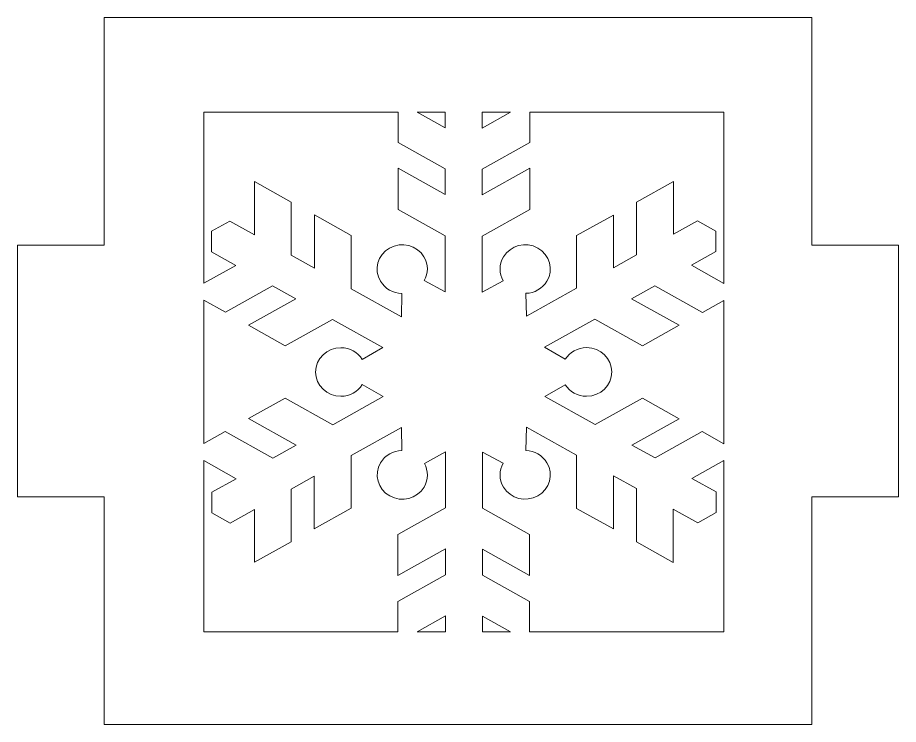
# Model space of a CAD drawing. Header units: centimetres. Extents: x -26.9 to 30.7, y -30.7 to 31.7.
# Drawn here: x -18.474 to -14.411, y -29.469 to -26.205 of the extents above; entities that cross this region are included whole.
import ezdxf

# ---------------------------------------------------------------- set-up
doc = ezdxf.new("R2010")
doc.units = ezdxf.units.CM
doc.header["$MEASUREMENT"] = 0
doc.layers.add('layer 1', color=7, linetype='Continuous')

msp = doc.modelspace()

# ---------------------------------------------------------------- linework, layer by layer
at = {"layer": 'layer 1', "color": 250, "lineweight": 9}
for points, knots in [([(-14.41063, -28.41743), (-14.41063, -28.41743), (-14.81063, -28.41743), (-14.81063, -28.41743), (-14.81063, -28.41743), (-14.81063, -28.41743), (-14.81063, -29.46871), (-14.81063, -29.46871), (-14.81063, -29.46871), (-14.81063, -29.46871), (-18.07405, -29.46871), (-18.07405, -29.46871), (-18.07405, -29.46871), (-18.07405, -29.46871), (-18.07405, -28.41743), (-18.07405, -28.41743), (-18.07405, -28.41743), (-18.07405, -28.41743), (-18.47406, -28.41743), (-18.47406, -28.41743), (-18.47406, -28.41743), (-18.47406, -28.41743), (-18.47406, -27.2566), (-18.47406, -27.2566), (-18.47406, -27.2566), (-18.47406, -27.2566), (-18.07405, -27.2566), (-18.07405, -27.2566), (-18.07405, -27.2566), (-18.07405, -27.2566), (-18.07405, -26.20527), (-18.07405, -26.20527), (-18.07405, -26.20527), (-18.07405, -26.20527), (-14.81063, -26.20527), (-14.81063, -26.20527), (-14.81063, -26.20527), (-14.81063, -26.20527), (-14.81063, -27.2566), (-14.81063, -27.2566), (-14.81063, -27.2566), (-14.81063, -27.2566), (-14.41063, -27.2566), (-14.41063, -27.2566), (-14.41063, -27.2566), (-14.41063, -27.2566), (-14.41063, -28.41743), (-14.41063, -28.41743)], [0, 0, 0, 0, 0.0769231, 0.0769231, 0.0769231, 0.0769231, 0.1538462, 0.1538462, 0.1538462, 0.1538462, 0.2307692, 0.2307692, 0.2307692, 0.2307692, 0.3076923, 0.3076923, 0.3076923, 0.3076923, 0.3846154, 0.3846154, 0.3846154, 0.3846154, 0.4615385, 0.4615385, 0.4615385, 0.4615385, 0.5384615, 0.5384615, 0.5384615, 0.5384615, 0.6153846, 0.6153846, 0.6153846, 0.6153846, 0.6923077, 0.6923077, 0.6923077, 0.6923077, 0.7692308, 0.7692308, 0.7692308, 0.7692308, 0.8461538, 0.8461538, 0.8461538, 0.8461538, 1, 1, 1, 1]), ([(-16.71889, -26.64139), (-16.71889, -26.64139), (-16.71889, -26.78183), (-16.71889, -26.78183), (-16.71889, -26.78183), (-16.71889, -26.78183), (-16.50119, -26.90343), (-16.50119, -26.90343), (-16.50119, -26.90343), (-16.50119, -26.90343), (-16.50119, -27.0228), (-16.50119, -27.0228), (-16.50119, -27.0228), (-16.50119, -27.0228), (-16.71889, -26.9012), (-16.71889, -26.9012), (-16.71889, -26.9012), (-16.71889, -26.9012), (-16.71889, -27.09079), (-16.71889, -27.09079), (-16.71889, -27.09079), (-16.71889, -27.09079), (-16.50119, -27.21238), (-16.50119, -27.21238), (-16.50119, -27.21238), (-16.50119, -27.21238), (-16.50119, -27.47174), (-16.50119, -27.47174), (-16.50119, -27.47174), (-16.50119, -27.47174), (-16.59774, -27.41967), (-16.59774, -27.41967), (-16.59774, -27.41967), (-16.57929, -27.38656), (-16.57837, -27.34531), (-16.59923, -27.31034), (-16.59923, -27.31034), (-16.63123, -27.25671), (-16.70217, -27.23832), (-16.75766, -27.26926), (-16.75766, -27.26926), (-16.81307, -27.30026), (-16.83206, -27.36887), (-16.80006, -27.4225), (-16.80006, -27.4225), (-16.77894, -27.45786), (-16.74097, -27.47774), (-16.70165, -27.47843), (-16.70165, -27.47843), (-16.70165, -27.47843), (-16.70335, -27.5868), (-16.70335, -27.5868), (-16.70335, -27.5868), (-16.70335, -27.5868), (-16.93538, -27.4572), (-16.93538, -27.4572), (-16.93538, -27.4572), (-16.93538, -27.4572), (-16.93538, -27.2114), (-16.93538, -27.2114), (-16.93538, -27.2114), (-16.93538, -27.2114), (-17.10511, -27.11662), (-17.10511, -27.11662), (-17.10511, -27.11662), (-17.10511, -27.11662), (-17.10511, -27.36242), (-17.10511, -27.36242), (-17.10511, -27.36242), (-17.10511, -27.36242), (-17.21197, -27.30274), (-17.21197, -27.30274), (-17.21197, -27.30274), (-17.21197, -27.30274), (-17.21197, -27.05694), (-17.21197, -27.05694), (-17.21197, -27.05694), (-17.21197, -27.05694), (-17.38167, -26.96212), (-17.38167, -26.96212), (-17.38167, -26.96212), (-17.38167, -26.96212), (-17.38167, -27.20792), (-17.38167, -27.20792), (-17.38167, -27.20792), (-17.38167, -27.20792), (-17.49454, -27.14491), (-17.49454, -27.14491), (-17.49454, -27.14491), (-17.49454, -27.14491), (-17.57886, -27.19202), (-17.57886, -27.19202), (-17.57886, -27.19202), (-17.57886, -27.19202), (-17.57939, -27.2871), (-17.57939, -27.2871), (-17.57939, -27.2871), (-17.57939, -27.2871), (-17.46774, -27.34948), (-17.46774, -27.34948), (-17.46774, -27.34948), (-17.46774, -27.34948), (-17.61539, -27.43194), (-17.61539, -27.43194), (-17.61539, -27.43194), (-17.61539, -27.43194), (-17.61539, -26.64139), (-17.61539, -26.64139), (-17.61539, -26.64139), (-17.61539, -26.64139), (-16.71889, -26.64139), (-16.71889, -26.64139)], [0, 0, 0, 0, 0.0344828, 0.0344828, 0.0344828, 0.0344828, 0.0689655, 0.0689655, 0.0689655, 0.0689655, 0.1034483, 0.1034483, 0.1034483, 0.1034483, 0.137931, 0.137931, 0.137931, 0.137931, 0.1724138, 0.1724138, 0.1724138, 0.1724138, 0.2068966, 0.2068966, 0.2068966, 0.2068966, 0.2413793, 0.2413793, 0.2413793, 0.2413793, 0.2758621, 0.2758621, 0.2758621, 0.2758621, 0.3103448, 0.3103448, 0.3103448, 0.3103448, 0.3448276, 0.3448276, 0.3448276, 0.3448276, 0.3793103, 0.3793103, 0.3793103, 0.3793103, 0.4137931, 0.4137931, 0.4137931, 0.4137931, 0.4482759, 0.4482759, 0.4482759, 0.4482759, 0.4827586, 0.4827586, 0.4827586, 0.4827586, 0.5172414, 0.5172414, 0.5172414, 0.5172414, 0.5517241, 0.5517241, 0.5517241, 0.5517241, 0.5862069, 0.5862069, 0.5862069, 0.5862069, 0.6206897, 0.6206897, 0.6206897, 0.6206897, 0.6551724, 0.6551724, 0.6551724, 0.6551724, 0.6896552, 0.6896552, 0.6896552, 0.6896552, 0.7241379, 0.7241379, 0.7241379, 0.7241379, 0.7586207, 0.7586207, 0.7586207, 0.7586207, 0.7931034, 0.7931034, 0.7931034, 0.7931034, 0.8275862, 0.8275862, 0.8275862, 0.8275862, 0.862069, 0.862069, 0.862069, 0.862069, 0.8965517, 0.8965517, 0.8965517, 0.8965517, 0.9310345, 0.9310345, 0.9310345, 0.9310345, 1, 1, 1, 1]), ([(-16.50119, -26.64139), (-16.50119, -26.64139), (-16.50119, -26.71384), (-16.50119, -26.71384), (-16.50119, -26.71384), (-16.50119, -26.71384), (-16.63094, -26.64139), (-16.63094, -26.64139), (-16.63094, -26.64139), (-16.63094, -26.64139), (-16.50119, -26.64139), (-16.50119, -26.64139)], [0, 0, 0, 0, 0.25, 0.25, 0.25, 0.25, 0.5, 0.5, 0.5, 0.5, 1, 1, 1, 1]), ([(-15.21541, -27.43223), (-15.21541, -27.43223), (-15.36521, -27.34858), (-15.36521, -27.34858), (-15.36521, -27.34858), (-15.36521, -27.34858), (-15.25235, -27.28556), (-15.25235, -27.28556), (-15.25235, -27.28556), (-15.25235, -27.28556), (-15.25234, -27.19134), (-15.25234, -27.19134), (-15.25234, -27.19134), (-15.25234, -27.19134), (-15.33723, -27.14336), (-15.33723, -27.14336), (-15.33723, -27.14336), (-15.33723, -27.14336), (-15.44886, -27.20572), (-15.44886, -27.20572), (-15.44886, -27.20572), (-15.44886, -27.20572), (-15.44889, -26.96256), (-15.44889, -26.96256), (-15.44889, -26.96256), (-15.44889, -26.96256), (-15.61859, -27.05736), (-15.61859, -27.05736), (-15.61859, -27.05736), (-15.61859, -27.05736), (-15.61859, -27.30054), (-15.61859, -27.30054), (-15.61859, -27.30054), (-15.61859, -27.30054), (-15.72546, -27.36023), (-15.72546, -27.36023), (-15.72546, -27.36023), (-15.72546, -27.36023), (-15.72546, -27.11706), (-15.72546, -27.11706), (-15.72546, -27.11706), (-15.72546, -27.11706), (-15.89521, -27.21182), (-15.89521, -27.21182), (-15.89521, -27.21182), (-15.89521, -27.21182), (-15.89521, -27.45502), (-15.89521, -27.45502), (-15.89521, -27.45502), (-15.89521, -27.45502), (-16.12707, -27.58452), (-16.12707, -27.58452), (-16.12707, -27.58452), (-16.12707, -27.58452), (-16.12873, -27.47826), (-16.12873, -27.47826), (-16.12873, -27.47826), (-16.09003, -27.47702), (-16.05285, -27.45719), (-16.03206, -27.42236), (-16.03206, -27.42236), (-16.00006, -27.36872), (-16.01905, -27.30012), (-16.0745, -27.26916), (-16.0745, -27.26916), (-16.12997, -27.23818), (-16.20083, -27.25656), (-16.23287, -27.3102), (-16.23287, -27.3102), (-16.2539, -27.34546), (-16.25282, -27.38711), (-16.23389, -27.42034), (-16.23389, -27.42034), (-16.23389, -27.42034), (-16.33149, -27.47296), (-16.33149, -27.47296), (-16.33149, -27.47296), (-16.33149, -27.47296), (-16.33149, -27.2137), (-16.33149, -27.2137), (-16.33149, -27.2137), (-16.33149, -27.2137), (-16.11143, -27.09079), (-16.11143, -27.09079), (-16.11143, -27.09079), (-16.11143, -27.09079), (-16.11143, -26.9012), (-16.11143, -26.9012), (-16.11143, -26.9012), (-16.11143, -26.9012), (-16.33149, -27.02411), (-16.33149, -27.02411), (-16.33149, -27.02411), (-16.33149, -27.02411), (-16.33149, -26.90474), (-16.33149, -26.90474), (-16.33149, -26.90474), (-16.33149, -26.90474), (-16.11143, -26.78183), (-16.11143, -26.78183), (-16.11143, -26.78183), (-16.11143, -26.78183), (-16.11143, -26.64139), (-16.11143, -26.64139), (-16.11143, -26.64139), (-16.11143, -26.64139), (-15.21541, -26.64139), (-15.21541, -26.64139), (-15.21541, -26.64139), (-15.21541, -26.64139), (-15.21541, -27.43223), (-15.21541, -27.43223)], [0, 0, 0, 0, 0.0344828, 0.0344828, 0.0344828, 0.0344828, 0.0689655, 0.0689655, 0.0689655, 0.0689655, 0.1034483, 0.1034483, 0.1034483, 0.1034483, 0.137931, 0.137931, 0.137931, 0.137931, 0.1724138, 0.1724138, 0.1724138, 0.1724138, 0.2068966, 0.2068966, 0.2068966, 0.2068966, 0.2413793, 0.2413793, 0.2413793, 0.2413793, 0.2758621, 0.2758621, 0.2758621, 0.2758621, 0.3103448, 0.3103448, 0.3103448, 0.3103448, 0.3448276, 0.3448276, 0.3448276, 0.3448276, 0.3793103, 0.3793103, 0.3793103, 0.3793103, 0.4137931, 0.4137931, 0.4137931, 0.4137931, 0.4482759, 0.4482759, 0.4482759, 0.4482759, 0.4827586, 0.4827586, 0.4827586, 0.4827586, 0.5172414, 0.5172414, 0.5172414, 0.5172414, 0.5517241, 0.5517241, 0.5517241, 0.5517241, 0.5862069, 0.5862069, 0.5862069, 0.5862069, 0.6206897, 0.6206897, 0.6206897, 0.6206897, 0.6551724, 0.6551724, 0.6551724, 0.6551724, 0.6896552, 0.6896552, 0.6896552, 0.6896552, 0.7241379, 0.7241379, 0.7241379, 0.7241379, 0.7586207, 0.7586207, 0.7586207, 0.7586207, 0.7931034, 0.7931034, 0.7931034, 0.7931034, 0.8275862, 0.8275862, 0.8275862, 0.8275862, 0.862069, 0.862069, 0.862069, 0.862069, 0.8965517, 0.8965517, 0.8965517, 0.8965517, 0.9310345, 0.9310345, 0.9310345, 0.9310345, 1, 1, 1, 1]), ([(-16.19941, -26.64139), (-16.19941, -26.64139), (-16.33149, -26.71515), (-16.33149, -26.71515), (-16.33149, -26.71515), (-16.33149, -26.71515), (-16.33149, -26.64139), (-16.33149, -26.64139), (-16.33149, -26.64139), (-16.33149, -26.64139), (-16.19941, -26.64139), (-16.19941, -26.64139)], [0, 0, 0, 0, 0.25, 0.25, 0.25, 0.25, 0.5, 0.5, 0.5, 0.5, 1, 1, 1, 1]), ([(-17.61539, -27.51015), (-17.61539, -27.51015), (-17.5157, -27.56586), (-17.5157, -27.56586), (-17.5157, -27.56586), (-17.5157, -27.56586), (-17.29799, -27.44426), (-17.29799, -27.44426), (-17.29799, -27.44426), (-17.29799, -27.44426), (-17.19114, -27.50396), (-17.19114, -27.50396), (-17.19114, -27.50396), (-17.19114, -27.50396), (-17.40886, -27.62555), (-17.40886, -27.62555), (-17.40886, -27.62555), (-17.40886, -27.62555), (-17.2391, -27.72032), (-17.2391, -27.72032), (-17.2391, -27.72032), (-17.2391, -27.72032), (-17.02139, -27.59874), (-17.02139, -27.59874), (-17.02139, -27.59874), (-17.02139, -27.59874), (-16.78899, -27.72855), (-16.78899, -27.72855), (-16.78899, -27.72855), (-16.78899, -27.72855), (-16.88409, -27.78354), (-16.88409, -27.78354), (-16.88409, -27.78354), (-16.90441, -27.75116), (-16.94111, -27.72948), (-16.98311, -27.72948), (-16.98311, -27.72948), (-17.04715, -27.72948), (-17.09903, -27.7797), (-17.09903, -27.84166), (-17.09903, -27.84166), (-17.09903, -27.90358), (-17.04715, -27.95379), (-16.98311, -27.95379), (-16.98311, -27.95379), (-16.94107, -27.95379), (-16.90437, -27.93207), (-16.88406, -27.89967), (-16.88406, -27.89967), (-16.88406, -27.89967), (-16.78757, -27.95546), (-16.78757, -27.95546), (-16.78757, -27.95546), (-16.78757, -27.95546), (-17.01933, -28.08492), (-17.01933, -28.08492), (-17.01933, -28.08492), (-17.01933, -28.08492), (-17.23939, -27.96199), (-17.23939, -27.96199), (-17.23939, -27.96199), (-17.23939, -27.96199), (-17.40914, -28.05679), (-17.40914, -28.05679), (-17.40914, -28.05679), (-17.40914, -28.05679), (-17.18906, -28.1797), (-17.18906, -28.1797), (-17.18906, -28.1797), (-17.18906, -28.1797), (-17.2959, -28.23939), (-17.2959, -28.23939), (-17.2959, -28.23939), (-17.2959, -28.23939), (-17.51599, -28.11648), (-17.51599, -28.11648), (-17.51599, -28.11648), (-17.51599, -28.11648), (-17.61539, -28.17202), (-17.61539, -28.17202), (-17.61539, -28.17202), (-17.61539, -28.17202), (-17.61539, -27.51015), (-17.61539, -27.51015)], [0, 0, 0, 0, 0.0454545, 0.0454545, 0.0454545, 0.0454545, 0.0909091, 0.0909091, 0.0909091, 0.0909091, 0.1363636, 0.1363636, 0.1363636, 0.1363636, 0.1818182, 0.1818182, 0.1818182, 0.1818182, 0.2272727, 0.2272727, 0.2272727, 0.2272727, 0.2727273, 0.2727273, 0.2727273, 0.2727273, 0.3181818, 0.3181818, 0.3181818, 0.3181818, 0.3636364, 0.3636364, 0.3636364, 0.3636364, 0.4090909, 0.4090909, 0.4090909, 0.4090909, 0.4545455, 0.4545455, 0.4545455, 0.4545455, 0.5, 0.5, 0.5, 0.5, 0.5454545, 0.5454545, 0.5454545, 0.5454545, 0.5909091, 0.5909091, 0.5909091, 0.5909091, 0.6363636, 0.6363636, 0.6363636, 0.6363636, 0.6818182, 0.6818182, 0.6818182, 0.6818182, 0.7272727, 0.7272727, 0.7272727, 0.7272727, 0.7727273, 0.7727273, 0.7727273, 0.7727273, 0.8181818, 0.8181818, 0.8181818, 0.8181818, 0.8636364, 0.8636364, 0.8636364, 0.8636364, 0.9090909, 0.9090909, 0.9090909, 0.9090909, 1, 1, 1, 1]), ([(-15.31513, -28.1169), (-15.31513, -28.1169), (-15.53282, -28.23851), (-15.53282, -28.23851), (-15.53282, -28.23851), (-15.53282, -28.23851), (-15.63969, -28.17882), (-15.63969, -28.17882), (-15.63969, -28.17882), (-15.63969, -28.17882), (-15.42198, -28.0572), (-15.42198, -28.0572), (-15.42198, -28.0572), (-15.42198, -28.0572), (-15.59169, -27.96246), (-15.59169, -27.96246), (-15.59169, -27.96246), (-15.59169, -27.96246), (-15.80939, -28.08402), (-15.80939, -28.08402), (-15.80939, -28.08402), (-15.80939, -28.08402), (-16.04122, -27.95456), (-16.04122, -27.95456), (-16.04122, -27.95456), (-16.04122, -27.95456), (-15.94733, -27.90026), (-15.94733, -27.90026), (-15.94733, -27.90026), (-15.92685, -27.93219), (-15.89046, -27.95352), (-15.84877, -27.95352), (-15.84877, -27.95352), (-15.78473, -27.95352), (-15.73282, -27.90332), (-15.73282, -27.8414), (-15.73282, -27.8414), (-15.73282, -27.77944), (-15.78473, -27.72923), (-15.84877, -27.72923), (-15.84877, -27.72923), (-15.89058, -27.72923), (-15.92709, -27.75071), (-15.9475, -27.7828), (-15.9475, -27.7828), (-15.9475, -27.7828), (-16.04335, -27.72736), (-16.04335, -27.72736), (-16.04335, -27.72736), (-16.04335, -27.72736), (-15.8115, -27.59784), (-15.8115, -27.59784), (-15.8115, -27.59784), (-15.8115, -27.59784), (-15.59143, -27.72076), (-15.59143, -27.72076), (-15.59143, -27.72076), (-15.59143, -27.72076), (-15.42173, -27.62596), (-15.42173, -27.62596), (-15.42173, -27.62596), (-15.42173, -27.62596), (-15.64179, -27.50306), (-15.64179, -27.50306), (-15.64179, -27.50306), (-15.64179, -27.50306), (-15.53491, -27.44338), (-15.53491, -27.44338), (-15.53491, -27.44338), (-15.53491, -27.44338), (-15.31487, -27.56628), (-15.31487, -27.56628), (-15.31487, -27.56628), (-15.31487, -27.56628), (-15.21541, -27.51074), (-15.21541, -27.51074), (-15.21541, -27.51074), (-15.21541, -27.51074), (-15.21541, -28.17259), (-15.21541, -28.17259), (-15.21541, -28.17259), (-15.21541, -28.17259), (-15.31513, -28.1169), (-15.31513, -28.1169)], [0, 0, 0, 0, 0.0454545, 0.0454545, 0.0454545, 0.0454545, 0.0909091, 0.0909091, 0.0909091, 0.0909091, 0.1363636, 0.1363636, 0.1363636, 0.1363636, 0.1818182, 0.1818182, 0.1818182, 0.1818182, 0.2272727, 0.2272727, 0.2272727, 0.2272727, 0.2727273, 0.2727273, 0.2727273, 0.2727273, 0.3181818, 0.3181818, 0.3181818, 0.3181818, 0.3636364, 0.3636364, 0.3636364, 0.3636364, 0.4090909, 0.4090909, 0.4090909, 0.4090909, 0.4545455, 0.4545455, 0.4545455, 0.4545455, 0.5, 0.5, 0.5, 0.5, 0.5454545, 0.5454545, 0.5454545, 0.5454545, 0.5909091, 0.5909091, 0.5909091, 0.5909091, 0.6363636, 0.6363636, 0.6363636, 0.6363636, 0.6818182, 0.6818182, 0.6818182, 0.6818182, 0.7272727, 0.7272727, 0.7272727, 0.7272727, 0.7727273, 0.7727273, 0.7727273, 0.7727273, 0.8181818, 0.8181818, 0.8181818, 0.8181818, 0.8636364, 0.8636364, 0.8636364, 0.8636364, 0.9090909, 0.9090909, 0.9090909, 0.9090909, 1, 1, 1, 1]), ([(-17.61539, -28.25054), (-17.61539, -28.25054), (-17.46566, -28.33418), (-17.46566, -28.33418), (-17.46566, -28.33418), (-17.46566, -28.33418), (-17.57846, -28.39719), (-17.57846, -28.39719), (-17.57846, -28.39719), (-17.57846, -28.39719), (-17.57849, -28.49142), (-17.57849, -28.49142), (-17.57849, -28.49142), (-17.57849, -28.49142), (-17.49359, -28.53939), (-17.49359, -28.53939), (-17.49359, -28.53939), (-17.49359, -28.53939), (-17.38194, -28.47703), (-17.38194, -28.47703), (-17.38194, -28.47703), (-17.38194, -28.47703), (-17.38194, -28.7202), (-17.38194, -28.7202), (-17.38194, -28.7202), (-17.38194, -28.7202), (-17.21225, -28.6254), (-17.21225, -28.6254), (-17.21225, -28.6254), (-17.21225, -28.6254), (-17.21225, -28.3822), (-17.21225, -28.3822), (-17.21225, -28.3822), (-17.21225, -28.3822), (-17.10538, -28.32254), (-17.10538, -28.32254), (-17.10538, -28.32254), (-17.10538, -28.32254), (-17.10538, -28.56572), (-17.10538, -28.56572), (-17.10538, -28.56572), (-17.10538, -28.56572), (-16.93565, -28.47091), (-16.93565, -28.47091), (-16.93565, -28.47091), (-16.93565, -28.47091), (-16.93565, -28.22775), (-16.93565, -28.22775), (-16.93565, -28.22775), (-16.93565, -28.22775), (-16.70327, -28.09799), (-16.70327, -28.09799), (-16.70327, -28.09799), (-16.70327, -28.09799), (-16.70159, -28.2047), (-16.70159, -28.2047), (-16.70159, -28.2047), (-16.74087, -28.20548), (-16.77875, -28.22538), (-16.79981, -28.26066), (-16.79981, -28.26066), (-16.83185, -28.31427), (-16.81282, -28.3829), (-16.75738, -28.41387), (-16.75738, -28.41387), (-16.70194, -28.44483), (-16.63102, -28.42646), (-16.59901, -28.3728), (-16.59901, -28.3728), (-16.57814, -28.33783), (-16.57906, -28.29652), (-16.59757, -28.26342), (-16.59757, -28.26342), (-16.59757, -28.26342), (-16.49938, -28.21046), (-16.49938, -28.21046), (-16.49938, -28.21046), (-16.49938, -28.21046), (-16.49938, -28.46907), (-16.49938, -28.46907), (-16.49938, -28.46907), (-16.49938, -28.46907), (-16.71942, -28.59199), (-16.71942, -28.59199), (-16.71942, -28.59199), (-16.71942, -28.59199), (-16.71942, -28.78158), (-16.71942, -28.78158), (-16.71942, -28.78158), (-16.71942, -28.78158), (-16.49938, -28.65867), (-16.49938, -28.65867), (-16.49938, -28.65867), (-16.49938, -28.65867), (-16.49938, -28.77803), (-16.49938, -28.77803), (-16.49938, -28.77803), (-16.49938, -28.77803), (-16.71942, -28.90095), (-16.71942, -28.90095), (-16.71942, -28.90095), (-16.71942, -28.90095), (-16.71942, -29.04139), (-16.71942, -29.04139), (-16.71942, -29.04139), (-16.71942, -29.04139), (-17.61539, -29.04139), (-17.61539, -29.04139), (-17.61539, -29.04139), (-17.61539, -29.04139), (-17.61539, -28.25054), (-17.61539, -28.25054)], [0, 0, 0, 0, 0.0344828, 0.0344828, 0.0344828, 0.0344828, 0.0689655, 0.0689655, 0.0689655, 0.0689655, 0.1034483, 0.1034483, 0.1034483, 0.1034483, 0.137931, 0.137931, 0.137931, 0.137931, 0.1724138, 0.1724138, 0.1724138, 0.1724138, 0.2068966, 0.2068966, 0.2068966, 0.2068966, 0.2413793, 0.2413793, 0.2413793, 0.2413793, 0.2758621, 0.2758621, 0.2758621, 0.2758621, 0.3103448, 0.3103448, 0.3103448, 0.3103448, 0.3448276, 0.3448276, 0.3448276, 0.3448276, 0.3793103, 0.3793103, 0.3793103, 0.3793103, 0.4137931, 0.4137931, 0.4137931, 0.4137931, 0.4482759, 0.4482759, 0.4482759, 0.4482759, 0.4827586, 0.4827586, 0.4827586, 0.4827586, 0.5172414, 0.5172414, 0.5172414, 0.5172414, 0.5517241, 0.5517241, 0.5517241, 0.5517241, 0.5862069, 0.5862069, 0.5862069, 0.5862069, 0.6206897, 0.6206897, 0.6206897, 0.6206897, 0.6551724, 0.6551724, 0.6551724, 0.6551724, 0.6896552, 0.6896552, 0.6896552, 0.6896552, 0.7241379, 0.7241379, 0.7241379, 0.7241379, 0.7586207, 0.7586207, 0.7586207, 0.7586207, 0.7931034, 0.7931034, 0.7931034, 0.7931034, 0.8275862, 0.8275862, 0.8275862, 0.8275862, 0.862069, 0.862069, 0.862069, 0.862069, 0.8965517, 0.8965517, 0.8965517, 0.8965517, 0.9310345, 0.9310345, 0.9310345, 0.9310345, 1, 1, 1, 1]), ([(-16.11194, -29.04139), (-16.11194, -29.04139), (-16.11194, -28.90095), (-16.11194, -28.90095), (-16.11194, -28.90095), (-16.11194, -28.90095), (-16.32963, -28.77935), (-16.32963, -28.77935), (-16.32963, -28.77935), (-16.32963, -28.77935), (-16.32963, -28.65998), (-16.32963, -28.65998), (-16.32963, -28.65998), (-16.32963, -28.65998), (-16.11194, -28.78158), (-16.11194, -28.78158), (-16.11194, -28.78158), (-16.11194, -28.78158), (-16.11194, -28.59199), (-16.11194, -28.59199), (-16.11194, -28.59199), (-16.11194, -28.59199), (-16.32963, -28.4704), (-16.32963, -28.4704), (-16.32963, -28.4704), (-16.32963, -28.4704), (-16.32963, -28.21119), (-16.32963, -28.21119), (-16.32963, -28.21119), (-16.32963, -28.21119), (-16.23385, -28.26282), (-16.23385, -28.26282), (-16.23385, -28.26282), (-16.25258, -28.29602), (-16.25361, -28.33752), (-16.23262, -28.37268), (-16.23262, -28.37268), (-16.20061, -28.42632), (-16.12974, -28.4447), (-16.07429, -28.41372), (-16.07429, -28.41372), (-16.01882, -28.38275), (-15.99981, -28.31416), (-16.03183, -28.26052), (-16.03183, -28.26052), (-16.05267, -28.22563), (-16.08991, -28.20582), (-16.1287, -28.20462), (-16.1287, -28.20462), (-16.1287, -28.20462), (-16.12699, -28.09623), (-16.12699, -28.09623), (-16.12699, -28.09623), (-16.12699, -28.09623), (-15.89545, -28.22556), (-15.89545, -28.22556), (-15.89545, -28.22556), (-15.89545, -28.22556), (-15.89545, -28.47136), (-15.89545, -28.47136), (-15.89545, -28.47136), (-15.89545, -28.47136), (-15.7257, -28.56615), (-15.7257, -28.56615), (-15.7257, -28.56615), (-15.7257, -28.56615), (-15.7257, -28.32034), (-15.7257, -28.32034), (-15.7257, -28.32034), (-15.7257, -28.32034), (-15.61887, -28.38002), (-15.61887, -28.38002), (-15.61887, -28.38002), (-15.61887, -28.38002), (-15.61887, -28.62584), (-15.61887, -28.62584), (-15.61887, -28.62584), (-15.61887, -28.62584), (-15.44915, -28.72064), (-15.44915, -28.72064), (-15.44915, -28.72064), (-15.44915, -28.72064), (-15.44915, -28.47483), (-15.44915, -28.47483), (-15.44915, -28.47483), (-15.44915, -28.47483), (-15.33629, -28.53786), (-15.33629, -28.53786), (-15.33629, -28.53786), (-15.33629, -28.53786), (-15.25194, -28.49076), (-15.25194, -28.49076), (-15.25194, -28.49076), (-15.25194, -28.49076), (-15.25145, -28.39566), (-15.25145, -28.39566), (-15.25145, -28.39566), (-15.25145, -28.39566), (-15.36307, -28.33328), (-15.36307, -28.33328), (-15.36307, -28.33328), (-15.36307, -28.33328), (-15.21541, -28.25083), (-15.21541, -28.25083), (-15.21541, -28.25083), (-15.21541, -28.25083), (-15.21541, -29.04139), (-15.21541, -29.04139), (-15.21541, -29.04139), (-15.21541, -29.04139), (-16.11194, -29.04139), (-16.11194, -29.04139)], [0, 0, 0, 0, 0.0344828, 0.0344828, 0.0344828, 0.0344828, 0.0689655, 0.0689655, 0.0689655, 0.0689655, 0.1034483, 0.1034483, 0.1034483, 0.1034483, 0.137931, 0.137931, 0.137931, 0.137931, 0.1724138, 0.1724138, 0.1724138, 0.1724138, 0.2068966, 0.2068966, 0.2068966, 0.2068966, 0.2413793, 0.2413793, 0.2413793, 0.2413793, 0.2758621, 0.2758621, 0.2758621, 0.2758621, 0.3103448, 0.3103448, 0.3103448, 0.3103448, 0.3448276, 0.3448276, 0.3448276, 0.3448276, 0.3793103, 0.3793103, 0.3793103, 0.3793103, 0.4137931, 0.4137931, 0.4137931, 0.4137931, 0.4482759, 0.4482759, 0.4482759, 0.4482759, 0.4827586, 0.4827586, 0.4827586, 0.4827586, 0.5172414, 0.5172414, 0.5172414, 0.5172414, 0.5517241, 0.5517241, 0.5517241, 0.5517241, 0.5862069, 0.5862069, 0.5862069, 0.5862069, 0.6206897, 0.6206897, 0.6206897, 0.6206897, 0.6551724, 0.6551724, 0.6551724, 0.6551724, 0.6896552, 0.6896552, 0.6896552, 0.6896552, 0.7241379, 0.7241379, 0.7241379, 0.7241379, 0.7586207, 0.7586207, 0.7586207, 0.7586207, 0.7931034, 0.7931034, 0.7931034, 0.7931034, 0.8275862, 0.8275862, 0.8275862, 0.8275862, 0.862069, 0.862069, 0.862069, 0.862069, 0.8965517, 0.8965517, 0.8965517, 0.8965517, 0.9310345, 0.9310345, 0.9310345, 0.9310345, 1, 1, 1, 1]), ([(-16.63146, -29.04139), (-16.63146, -29.04139), (-16.49938, -28.96763), (-16.49938, -28.96763), (-16.49938, -28.96763), (-16.49938, -28.96763), (-16.49938, -29.04139), (-16.49938, -29.04139), (-16.49938, -29.04139), (-16.49938, -29.04139), (-16.63146, -29.04139), (-16.63146, -29.04139)], [0, 0, 0, 0, 0.25, 0.25, 0.25, 0.25, 0.5, 0.5, 0.5, 0.5, 1, 1, 1, 1]), ([(-16.32963, -29.04139), (-16.32963, -29.04139), (-16.32963, -28.96894), (-16.32963, -28.96894), (-16.32963, -28.96894), (-16.32963, -28.96894), (-16.19989, -29.04139), (-16.19989, -29.04139), (-16.19989, -29.04139), (-16.19989, -29.04139), (-16.32963, -29.04139), (-16.32963, -29.04139)], [0, 0, 0, 0, 0.25, 0.25, 0.25, 0.25, 0.5, 0.5, 0.5, 0.5, 1, 1, 1, 1])]:
    msp.add_open_spline(points, degree=3, knots=knots, dxfattribs=at)

doc.saveas('drawing.dxf')
